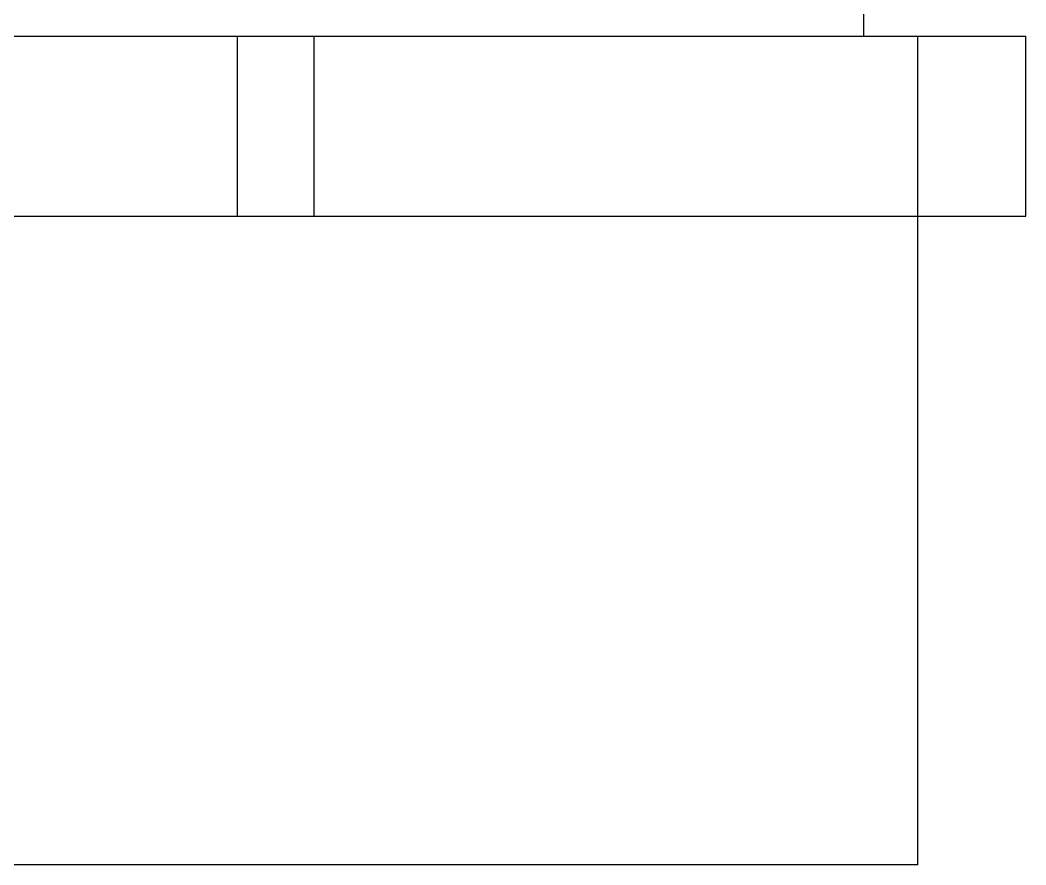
# Model space of a CAD drawing. Extents: x 0 to 948, y 0 to 695.
# Drawn here: x 604.84 to 632.75, y 299.78 to 323.23 of the extents above; entities that cross this region are included whole.
import ezdxf

# ---------------------------------------------------------------- set-up
doc = ezdxf.new("R2010")
doc.units = 0
doc.header["$LTSCALE"] = 10
doc.header["$MEASUREMENT"] = 0
doc.layers.add('레이어 1', color=7, linetype='CONTINUOUS')

msp = doc.modelspace()

# ---------------------------------------------------------------- linework, layer by layer
at = {"layer": '레이어 1', "lineweight": -3}
for p, q in [((628.255, 322.781), (628.255, 323.781)), ((576.634, 322.781), (610.876, 322.781)), ((610.876, 322.781), (612.998, 322.781)), ((610.876, 317.781), (610.876, 322.781)), ((612.998, 322.781), (629.755, 322.781)), ((612.998, 317.781), (612.998, 322.781)), ((629.755, 322.781), (632.755, 322.781)), ((629.755, 317.781), (629.755, 322.781)), ((632.755, 317.781), (632.755, 322.781)), ((603.374, 317.781), (610.876, 317.781)), ((610.876, 317.781), (612.998, 317.781)), ((612.998, 317.781), (629.755, 317.781)), ((629.755, 299.781), (629.755, 317.781)), ((629.755, 317.781), (632.755, 317.781)), ((629.755, 299.781), (604.255, 299.781))]:
    msp.add_line(p, q, dxfattribs=at)

doc.saveas('drawing.dxf')
